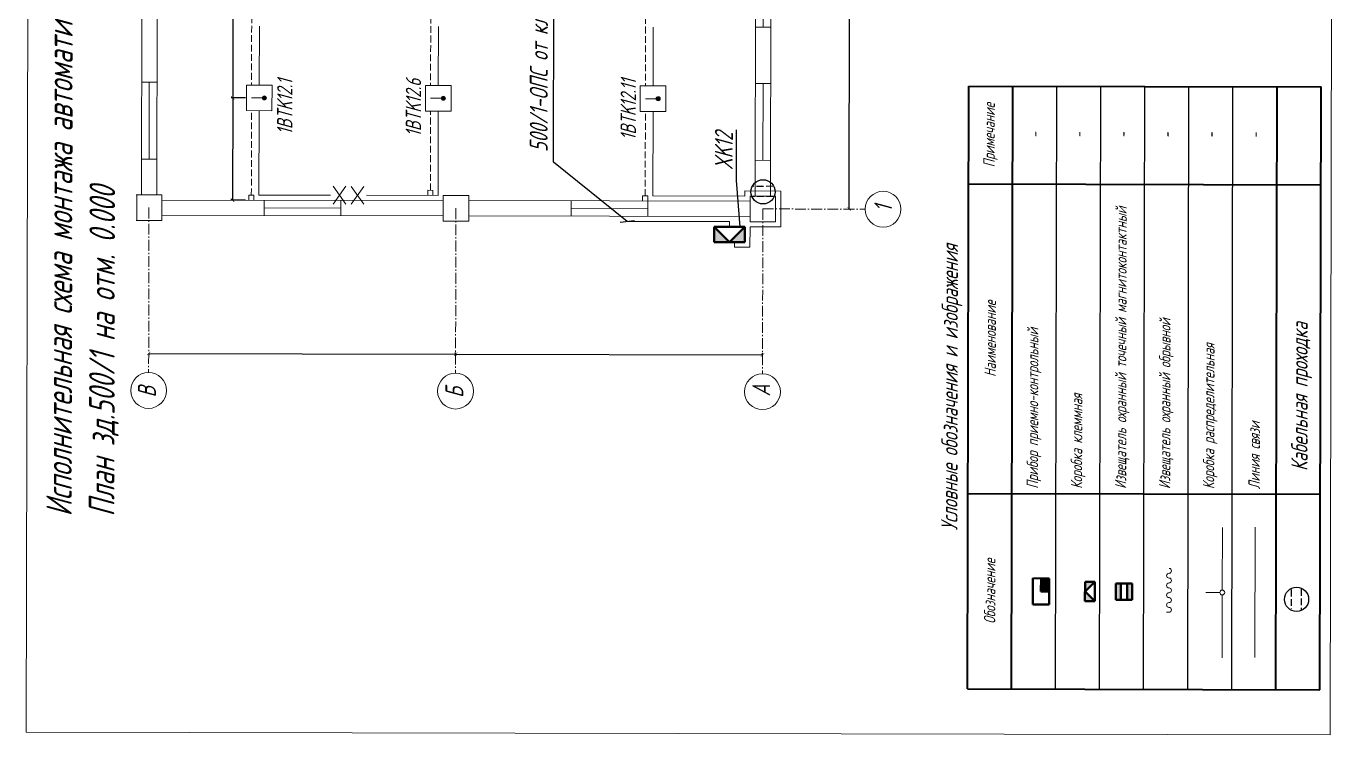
# Model space of a CAD drawing. Header units: millimetres. Extents: x 11147 to 17246, y -744 to 6547.
# Drawn here: x 16275 to 17246, y 5171 to 5697 of the extents above; entities that cross this region are included whole.
import ezdxf
from ezdxf import colors
from ezdxf.entities.mleader import LeaderData, LeaderLine
from ezdxf.math import Vec2, Vec3

# ---------------------------------------------------------------- set-up
doc = ezdxf.new("R2010")
doc.units = ezdxf.units.MM
doc.linetypes.add('gost5', pattern=[7, 5, -2, 0])
doc.linetypes.add('gost6', pattern=[12, 8, -1.5, 1, -1.5])
doc.layers.get('Defpoints').update_dxf_attribs({"color": 33})
for name, color, linetype, lineweight in [('датчик', 10, 'Continuous', 50), ('Датчики (Вновь)', 2, 'Continuous', 50), ('КаБель силовой (Вновь)', 1, 'Continuous', 60), ('Линия выноска', 137, 'Continuous', 20), ('Линия связи (Вновь)', 3, 'Continuous', 60), ('Осевая', 4, 'gost6', 25), ('ППК и др. приБоры', 171, 'Continuous', 50), ('Размерная', 4, 'Continuous', 25), ('Рамка толстая', 7, 'Continuous', 60), ('Рамка тонкая', 5, 'Continuous', 25), ('Связь', 84, 'Continuous', 50), ('Строительный', 251, 'Continuous', 13), ('ТаБлица', 253, 'Continuous', 25), ('текст', 7, 'Continuous', 25), ('Щиты пульты (Вновь)', 5, 'Continuous', 50), ('Элемент эл. схем', 7, 'Continuous', 35)]:
    doc.layers.add(name, color=color, linetype=linetype, lineweight=lineweight)
doc.styles.add('Simplex', font='simplex.shx', dxfattribs={"width": 0.7, "oblique": 15})
doc.styles.get("Standard").update_dxf_attribs({"font": 'arial.ttf'})
doc.dimstyles.new('ISO-25', dxfattribs={"dimtxt": 2.5, "dimasz": 2.5, "dimexe": 1.25, "dimexo": 0.625, "dimtad": 1, "dimtxsty": 'Standard', "dimcen": 2.5, "dimadec": 0, "dimazin": 0, "dimtfac": 1, "dimtmove": 0, "dimatfit": 3, "dimfxl": 1, "dimarcsym": 0})

# ---------------------------------------------------------------- blocks, each defined once
blk = doc.blocks.new('_ArchTick')
at = {"color": 0, "linetype": 'ByBlock', "const_width": 0.15}
blk.add_lwpolyline([(-0.5, -0.5), (0.5, 0.5)], dxfattribs=at)
blk = doc.blocks.new('*D100')
at = {"layer": 'Defpoints', "color": 0, "lineweight": 80, "transparency": 16777216}
for p in [(16886.83, 5789), (16886.83, 5789), (16886.35, 5561)]:
    blk.add_point(p, dxfattribs=at)
at = {"layer": 'Размерная', "color": 0, "lineweight": -2, "transparency": 16777216}
for p, q in [((16886.2, 5789), (16885.58, 5789)), ((16886.35, 5561), (16886.83, 5789)), ((16886.98, 5561), (16887.6, 5561))]:
    blk.add_line(p, q, dxfattribs=at)
at = {"layer": 'Размерная', "color": 0, "lineweight": -2, "transparency": 16777216, "xscale": 2.5, "yscale": 2.5, "zscale": 2.5}
for p, rotation in [((16886.83, 5789), 89.88075628171742), ((16886.35, 5561), 269.8807562817174)]:
    blk.add_blockref('_ArchTick', p, dxfattribs=dict(at, rotation=rotation))
blk = doc.blocks.new('*D103')
at = {"layer": 'Defpoints', "color": 0, "lineweight": 80, "transparency": 16777216}
for p in [(16594.01, 5453.21), (16822.01, 5452.74), (16822.01, 5452.74)]:
    blk.add_point(p, dxfattribs=at)
at = {"layer": 'Размерная', "color": 0, "lineweight": -2, "transparency": 16777216}
for p, q in [((16594.01, 5452.59), (16594, 5451.96)), ((16594.01, 5453.21), (16822.01, 5452.74)), ((16822.01, 5453.36), (16822.01, 5453.99))]:
    blk.add_line(p, q, dxfattribs=at)
at = {"layer": 'Размерная', "color": 0, "lineweight": -2, "transparency": 16777216, "xscale": 2.5, "yscale": 2.5, "zscale": 2.5}
for p, rotation in [((16594.01, 5453.21), 179.8807562817177), ((16822.01, 5452.74), 359.8807562817177)]:
    blk.add_blockref('_ArchTick', p, dxfattribs=dict(at, rotation=rotation))
blk = doc.blocks.new('*D104')
at = {"layer": 'Defpoints', "color": 0, "lineweight": 80, "transparency": 16777216}
for p in [(16366.01, 5453.69), (16594.01, 5453.21), (16594.01, 5453.21)]:
    blk.add_point(p, dxfattribs=at)
at = {"layer": 'Размерная', "color": 0, "lineweight": -2, "transparency": 16777216}
for p, q in [((16366.01, 5453.06), (16366, 5452.44)), ((16366.01, 5453.69), (16594.01, 5453.21)), ((16594.01, 5453.84), (16594.01, 5454.46))]:
    blk.add_line(p, q, dxfattribs=at)
at = {"layer": 'Размерная', "color": 0, "lineweight": -2, "transparency": 16777216, "xscale": 2.5, "yscale": 2.5, "zscale": 2.5}
for p, rotation in [((16366.01, 5453.69), 179.8807562817177), ((16594.01, 5453.21), 359.8807562817177)]:
    blk.add_blockref('_ArchTick', p, dxfattribs=dict(at, rotation=rotation))
blk = doc.blocks.new('*D98')
at = {"layer": 'Defpoints', "color": 0, "lineweight": 80, "transparency": 16777216}
for p in [(16438.88, 5776.63), (16428.42, 5643.65), (16438.6, 5643.63)]:
    blk.add_point(p, dxfattribs=at)
at = {"layer": 'Размерная', "color": 0, "lineweight": -2, "transparency": 16777216}
for p, q in [((16438.25, 5776.63), (16427.45, 5776.65)), ((16428.7, 5776.65), (16428.42, 5643.65)), ((16437.98, 5643.63), (16427.17, 5643.65))]:
    blk.add_line(p, q, dxfattribs=at)
at = {"layer": 'Размерная', "color": 0, "lineweight": -2, "transparency": 16777216, "xscale": 2.5, "yscale": 2.5, "zscale": 2.5}
for p, rotation in [((16428.7, 5776.65), 89.88075628171742), ((16428.42, 5643.65), 269.8807562817174)]:
    blk.add_blockref('_ArchTick', p, dxfattribs=dict(at, rotation=rotation))
blk = doc.blocks.new('*D99')
at = {"layer": 'Defpoints', "color": 0, "lineweight": 80, "transparency": 16777216}
for p in [(16438.6, 5643.63), (16428.27, 5567.65), (16438.44, 5567.63)]:
    blk.add_point(p, dxfattribs=at)
at = {"layer": 'Размерная', "color": 0, "lineweight": -2, "transparency": 16777216}
for p, q in [((16437.98, 5643.63), (16427.17, 5643.65)), ((16428.42, 5643.65), (16428.27, 5567.65)), ((16437.82, 5567.63), (16427.02, 5567.65))]:
    blk.add_line(p, q, dxfattribs=at)
at = {"layer": 'Размерная', "color": 0, "lineweight": -2, "transparency": 16777216, "xscale": 2.5, "yscale": 2.5, "zscale": 2.5}
for p, rotation in [((16428.42, 5643.65), 89.88075628171742), ((16428.27, 5567.65), 269.8807562817174)]:
    blk.add_blockref('_ArchTick', p, dxfattribs=dict(at, rotation=rotation))
blk = doc.blocks.new('A$C4BB167BF')
at = {"layer": 'Щиты пульты (Вновь)', "true_color": 0xc7c8ca}
h = blk.add_hatch(color=9, dxfattribs=at)
h.paths.add_polyline_path([(0, 3), (0, 0), (3, 3)])
h.paths.add_polyline_path([(6, 3), (3, 3), (6, 0)])
at = {"layer": 'Щиты пульты (Вновь)', "color": 252, "true_color": 0x939598}
for p, q in [((0, 3), (0, 0)), ((6, 3), (0, 3)), ((0, 0), (3, 3)), ((3, 3), (6, 0)), ((6, 0), (6, 3)), ((0, 0), (6, 0))]:
    blk.add_line(p, q, dxfattribs=at)
blk = doc.blocks.new('_Oblique')
at = {"color": 0, "linetype": 'ByBlock', "lineweight": -2}
blk.add_line((-0.5, -0.5), (0.5, 0.5), dxfattribs=at)
blk = doc.blocks.new('_None')
blk = doc.blocks.new('A$C48594EF7')
at = {"layer": 'Щиты пульты (Вновь)'}
h = blk.add_hatch(color=256, dxfattribs=at)
h.paths.add_polyline_path([(0, 3), (0, 0), (3, 3)])
h.paths.add_polyline_path([(6, 3), (3, 3), (6, 0)])
for p, q in [((0, 3), (0, 0)), ((6, 3), (0, 3)), ((0, 0), (3, 3)), ((3, 3), (6, 0)), ((6, 0), (6, 3)), ((0, 0), (6, 0))]:
    blk.add_line(p, q, dxfattribs=at)
blk = doc.blocks.new('*T161')
at = {"layer": 'ТаБлица', "color": 0, "linetype": 'ByBlock', "lineweight": 40, "transparency": 16777216}
for p, q in [((0, 0), (0.93, 447.7)), ((0.93, 447.7), (262.65, 447.15)), ((32.71, -0.07), (33.65, 447.63)), ((229, -0.48), (229.94, 447.22)), ((261.72, -0.54), (262.65, 447.15)), ((0.78, 375.1), (262.5, 374.55)), ((0.3, 145.2), (262.02, 144.65)), ((0, 0), (261.72, -0.54))]:
    blk.add_line(p, q, dxfattribs=at)
at = {"layer": 'ТаБлица', "color": 5, "linetype": 'ByBlock', "lineweight": 25, "transparency": 16777216}
for p, q in [((65.43, -0.14), (66.36, 447.56)), ((98.14, -0.2), (99.08, 447.49)), ((130.86, -0.27), (131.79, 447.43)), ((163.57, -0.34), (164.51, 447.36)), ((196.29, -0.41), (197.22, 447.29))]:
    blk.add_line(p, q, dxfattribs=at)
at = {"layer": 'ТаБлица', "color": 2, "lineweight": 20, "transparency": 16777216, "char_height": 8.47, "rotation": 89.88076, "style": 'Simplex'}
for s, insert, width, attachment_point in [('{\\C256;\\c0;Примечание}', (17.21, 411.37), 72.6, 5), ('-', (49.93, 411.3), 65.34, 5), ('-', (82.64, 411.23), 65.34, 5), ('-', (115.36, 411.16), 65.34, 5), ('-', (148.07, 411.09), 65.34, 5), ('-', (180.79, 411.02), 65.34, 5), ('-', (213.5, 410.96), 65.34, 5), ('{\\C256;\\c0;Извещатель охранный точечный магнитоконтактный }', (114.81, 148.59), 222.64, 4), ('{\\C256;\\c0;Наименование}', (16.9, 260.12), 229.9, 5), ('{\\C256;\\c0;Извещатель охранный обрывной}', (147.53, 148.52), 222.64, 4), ('{\\C256;\\c0;Прибор приемно-контрольный}', (49.38, 148.73), 222.64, 4), ('{\\C256;\\c0;Коробка распределительная}', (180.24, 148.46), 222.64, 4), ('{\\C256;\\c0;Коробка клеммная}', (82.1, 148.66), 222.64, 4), ('{\\C256;\\c0;Линия связи}', (212.96, 148.39), 222.64, 4), ('{\\C256;\\c0;Обозначение}', (16.51, 72.57), 145.2, 5)]:
    blk.add_mtext(s, dxfattribs=dict(at, insert=insert, width=width, attachment_point=attachment_point))
blk = doc.blocks.new('A$C3F1D3E92')
at = {"layer": 'Датчики (Вновь)', "true_color": 0x000000}
h = blk.add_hatch(color=18, dxfattribs=at)
h.paths.add_polyline_path([(5, 3.5), (5, 5), (0, 5), (0, 3.5)])
h.paths.add_polyline_path([(0, 1.5), (0, 0), (5, 0), (5, 1.5)])
at = {"layer": 'Датчики (Вновь)', "color": 18, "true_color": 0x000000}
for p, q in [((0, 5), (0, 0)), ((5, 5), (0, 5)), ((5, 0), (5, 5)), ((0, 3.5), (5, 3.5)), ((0, 1.5), (5, 1.5)), ((0, 0), (5, 0))]:
    blk.add_line(p, q, dxfattribs=at)
blk = doc.blocks.new('A$C3B4B2642')
at = {"layer": 'ППК и др. приБоры'}
blk.add_hatch(color=256, dxfattribs=at).paths.add_polyline_path([(4, 2.5), (4, 0), (8, 0), (8, 2.5)])
for p, q in [((0, 5), (0, 0)), ((8, 5), (0, 5)), ((8, 0), (8, 5)), ((4, 0), (4, 2.5)), ((4, 2.5), (8, 2.5)), ((0, 0), (8, 0))]:
    blk.add_line(p, q, dxfattribs=at)

msp = doc.modelspace()

# ---------------------------------------------------------------- hatches: boundary and pattern name
at = {"layer": 'датчик', "lineweight": 20}
for color, points in [(1, [(16451.9056, 5645.12255, 1), (16451.89928, 5642.08256, 1)]), (256, [(16584.90531, 5644.84576, 1), (16584.89899, 5641.80576, 1)]), (256, [(16744.50497, 5644.5136, 1), (16744.49864, 5641.4736, 1)])]:
    msp.add_hatch(color=color, dxfattribs=at).paths.add_polyline_path(points)

# ---------------------------------------------------------------- linework, layer by layer
at = {"color": 1, "linetype": 'gost5', "lineweight": 30}
for p, q in [((16829.59851, 5577.9246), (16815.39647, 5577.8297)), ((16829.95641, 5570.33242), (16814.50916, 5570.48903)), ((17214.60921, 5278.38658), (17214.70411, 5264.18454)), ((17222.2014, 5278.74448), (17222.04479, 5263.29722))]:
    msp.add_line(p, q, dxfattribs=at)
at = {"color": 5, "lineweight": 30}
for centre in [(16822.36452, 5573.83282), (17218.70099, 5271.15259)]:
    msp.add_circle(centre, 8.97299, dxfattribs=at)
at = {"layer": 'датчик', "color": 1, "lineweight": 20}
for p, q in [((16438.5827, 5634.13026), (16438.62224, 5653.13022)), ((16438.62224, 5653.13022), (16457.6222, 5653.09067)), ((16457.6222, 5653.09067), (16457.58265, 5634.09072)), ((16457.58265, 5634.09072), (16438.5827, 5634.13026)), ((16442.40246, 5643.62233), (16450.95244, 5643.60453))]:
    msp.add_line(p, q, dxfattribs=at)
at = {"layer": 'датчик', "lineweight": 20}
for p, q in [((16571.58241, 5633.85346), (16571.62195, 5652.85342)), ((16571.62195, 5652.85342), (16590.62191, 5652.81388)), ((16590.62191, 5652.81388), (16590.58237, 5633.81392)), ((16731.18206, 5633.5213), (16731.2216, 5652.52126)), ((16731.2216, 5652.52126), (16750.22156, 5652.48172)), ((16750.22156, 5652.48172), (16750.18202, 5633.48176)), ((16575.40217, 5643.34553), (16583.95215, 5643.32774)), ((16735.00183, 5643.01337), (16743.55181, 5642.99558)), ((16590.58237, 5633.81392), (16571.58241, 5633.85346)), ((16750.18202, 5633.48176), (16731.18206, 5633.5213))]:
    msp.add_line(p, q, dxfattribs=at)
at = {"layer": 'датчик', "color": 1, "lineweight": 20}
msp.add_circle((16451.90244, 5643.60256), 1.52, dxfattribs=at)
at = {"layer": 'датчик', "lineweight": 20}
for centre in [(16584.90215, 5643.32576), (16744.5018, 5642.9936)]:
    msp.add_circle(centre, 1.52, dxfattribs=at)
at = {"layer": 'КаБель силовой (Вновь)', "lineweight": 20}
msp.add_line((17123.92189, 5261.5174), (17122.10689, 5261.52118), dxfattribs=at)
for centre, start, end in [((17123.9861, 5292.37233), 269.88075628, 89.88075628), ((17123.97855, 5288.74234), 89.88075628, 269.88075628), ((17123.97099, 5285.11235), 269.88075628, 89.88075628), ((17123.94833, 5274.22237), 89.88075628, 269.88075628), ((17123.96344, 5281.48236), 89.88075628, 269.88075628), ((17123.95588, 5277.85236), 269.88075628, 89.88075628), ((17123.93322, 5266.96239), 89.88075628, 269.88075628), ((17123.92567, 5263.3324), 269.88075628, 89.88075628), ((17123.94077, 5270.59238), 269.88075628, 89.88075628)]:
    msp.add_arc(centre, 1.815, start, end, dxfattribs=at)
at = {"layer": 'Линия связи (Вновь)', "lineweight": 20}
for p, q in [((16448.21317, 5696.81035), (16448.12222, 5653.11045)), ((16581.21288, 5696.53355), (16581.12193, 5652.83365)), ((16740.81253, 5696.20139), (16740.72158, 5652.50149)), ((16447.95218, 5571.41062), (16448.08268, 5634.11049)), ((16581.08239, 5633.83369), (16580.9519, 5571.13382)), ((16740.68204, 5633.50153), (16740.55155, 5570.80166)), ((16503.03823, 5564.64596), (16512.56588, 5577.92616)), ((16503.06591, 5577.94593), (16512.5382, 5564.62619)), ((16516.3382, 5564.61828), (16525.86586, 5577.89848)), ((16516.36588, 5577.91825), (16525.83818, 5564.59851)), ((16501.15207, 5571.2999), (16447.95218, 5571.41062)), ((16527.75201, 5571.24454), (16580.9519, 5571.13382)), ((16808.9514, 5570.65931), (16740.55155, 5570.80166)), ((16808.95931, 5574.4593), (16808.9514, 5570.65931)), ((16835.55925, 5574.40394), (16808.95931, 5574.4593)), ((16835.50389, 5547.804), (16835.55925, 5574.40394)), ((16797.51188, 5551.68308), (16721.51205, 5551.84125)), ((16797.50398, 5547.88309), (16797.51188, 5551.68308)), ((16812.67231, 5532.65148), (16812.70394, 5547.85145)), ((16812.70394, 5547.85145), (16835.50389, 5547.804)), ((16801.28024, 5536.4752), (16801.27233, 5532.67521)), ((16801.27233, 5532.67521), (16812.67231, 5532.65148)), ((17163.50492, 5278.02674), (17163.60187, 5324.61164)), ((17187.70227, 5228.05424), (17187.90373, 5324.85403)), ((17161.68614, 5276.21552), (17151.40116, 5276.23693)), ((17163.40041, 5227.81185), (17163.49736, 5274.39675))]:
    msp.add_line(p, q, dxfattribs=at)
at = {"layer": 'Осевая', "lineweight": 20}
for p, q in [((16366.23259, 5562.08068), (16365.97769, 5439.60142)), ((16594.2321, 5561.60616), (16593.97719, 5439.12691)), ((16822.2316, 5561.13165), (16821.9767, 5438.6524)), ((16822.2316, 5561.13165), (16898.23144, 5560.97348))]:
    msp.add_line(p, q, dxfattribs=at)
at = {"layer": 'Рамка толстая', "color": 18, "lineweight": 20, "true_color": 0x000000}
for p, q in [((16274.98901, 5172.53216), (16277.7635, 6505.65427)), ((17243.61191, 5170.51626), (17246.3864, 6503.63837)), ((17243.61191, 5170.51626), (16274.98901, 5172.53216))]:
    msp.add_line(p, q, dxfattribs=at)
at = {"layer": 'Рамка тонкая', "lineweight": 20}
for centre in [(16911.53141, 5560.9458), (16365.95001, 5426.30145), (16593.94951, 5425.82694), (16821.94902, 5425.35243)]:
    msp.add_circle(centre, 13.3, dxfattribs=at)
at = {"layer": 'Связь', "lineweight": 20}
msp.add_circle((17163.50114, 5276.21174), 1.815, dxfattribs=at)
at = {"layer": 'Строительный', "lineweight": 20}
for p, q in [((16360.55237, 5571.59252), (16360.98734, 5780.59207)), ((16371.95235, 5571.56879), (16372.38732, 5780.56834)), ((16816.55139, 5570.64349), (16816.98636, 5779.64304)), ((16827.95136, 5570.61977), (16828.38633, 5779.61932)), ((16822.51236, 5696.03136), (16822.63098, 5753.03124)), ((16828.21234, 5696.0195), (16816.81237, 5696.04322)), ((16360.72636, 5655.19234), (16372.12634, 5655.16861)), ((16366.30772, 5598.1806), (16366.42635, 5655.18047)), ((16816.72537, 5654.24331), (16828.12535, 5654.21959)), ((16822.30673, 5597.23157), (16822.42536, 5654.23145)), ((16372.00771, 5598.16874), (16360.60773, 5598.19246)), ((16828.00672, 5597.21971), (16816.60675, 5597.24344)), ((16375.75234, 5571.56088), (16356.75238, 5571.60043)), ((16357.15417, 5571.49707), (16357.11462, 5552.49711)), ((16375.7128, 5552.56093), (16375.75234, 5571.56088)), ((16375.74443, 5567.76089), (16584.74398, 5567.32592)), ((16451.72054, 5556.20275), (16451.74427, 5567.60272)), ((16508.74414, 5567.48409), (16508.72042, 5556.08412)), ((16584.75189, 5571.12591), (16584.71235, 5552.12596)), ((16603.75185, 5571.08637), (16584.75189, 5571.12591)), ((16603.7123, 5552.08641), (16603.75185, 5571.08637)), ((16603.74394, 5567.28638), (16812.74349, 5566.85141)), ((16679.72005, 5555.72823), (16679.74377, 5567.12821)), ((16736.74365, 5567.00958), (16736.71992, 5555.60961)), ((16812.75139, 5570.6514), (16812.71185, 5551.65144)), ((16831.75135, 5570.61186), (16812.75139, 5570.6514)), ((16831.71181, 5551.6119), (16831.75135, 5570.61186)), ((16451.7324, 5561.90273), (16508.73228, 5561.78411)), ((16679.73191, 5561.42822), (16736.73179, 5561.30959)), ((16356.71284, 5552.60047), (16375.7128, 5552.56093)), ((16375.72071, 5556.36092), (16584.72025, 5555.92595)), ((16584.71235, 5552.12596), (16603.7123, 5552.08641)), ((16603.72021, 5555.88641), (16812.71976, 5555.45144)), ((16812.71185, 5551.65144), (16831.71181, 5551.6119))]:
    msp.add_line(p, q, dxfattribs=at)
at = {"layer": 'Элемент эл. схем', "linetype": 'gost5', "lineweight": 20}
for p, q in [((16442.65949, 5767.12206), (16442.42223, 5653.12231)), ((16575.6592, 5766.84526), (16575.42194, 5652.84551)), ((16735.25885, 5766.5131), (16735.0216, 5652.51335)), ((16442.2522, 5571.42249), (16442.38269, 5634.12235)), ((16575.25982, 5574.94568), (16575.3824, 5633.84555)), ((16734.85156, 5570.81353), (16734.98205, 5633.51339)), ((16440.34429, 5567.62645), (16440.3522, 5571.42644)), ((16440.3522, 5571.42644), (16444.15219, 5571.41853)), ((16444.15219, 5571.41853), (16444.14428, 5567.61854)), ((16573.35191, 5571.14964), (16573.35982, 5574.94963)), ((16573.35982, 5574.94963), (16577.15981, 5574.94172)), ((16577.15981, 5574.94172), (16577.1519, 5571.14173)), ((16732.94366, 5567.01749), (16732.95157, 5570.81748)), ((16732.95157, 5570.81748), (16736.75156, 5570.80957)), ((16736.75156, 5570.80957), (16736.74365, 5567.00958))]:
    msp.add_line(p, q, dxfattribs=at)

# ---------------------------------------------------------------- block references
msp.add_blockref('*T161', (16974.23708, 5204.59135))
at = {"lineweight": 20}
for name, p, xscale, yscale, zscale, rotation in [('A$C4BB167BF', (16808.90378, 5547.85925), 3.8, 3.8, 3.8, 179.8807562816986), ('A$C3B4B2642', (17034.86787, 5267.38502), 2.42, 2.42, 2.42, 89.88075628169861), ('A$C3F1D3E92', (17096.57251, 5270.88673), 2.42, 2.42, 2.42, 89.88075628169861)]:
    msp.add_blockref(name, p, dxfattribs=dict(at, xscale=xscale, yscale=yscale, zscale=zscale, rotation=rotation))
at = {"layer": 'ТаБлица', "color": 2, "lineweight": 20, "xscale": 2.42, "yscale": 2.42, "zscale": 2.42, "rotation": 89.88075628169861}
msp.add_blockref('A$C48594EF7', (17068.78353, 5269.75072), dxfattribs=at)

# ---------------------------------------------------------------- texts
at = {"layer": 'ТаБлица', "color": 2, "lineweight": 20, "char_height": 12.1, "width": 447.4224887, "attachment_point": 5, "rotation": 89.88075628, "style": 'Simplex'}
for s, insert in [('{\\C256;\\c0;Условные обозначения и изображения}', (16962.60327, 5428.60481)), ('{\\C256;\\c0;Кабельная проходка}', (17222.51632, 5421.68232))]:
    msp.add_mtext(s, dxfattribs=dict(at, insert=insert))
at = {"layer": 'текст', "lineweight": 20, "style": 'Simplex', "oblique": 15, "width": 0.7}
for s, p in [('1BTK12.1', (16472.74953, 5616.28562)), ('1BTK12.6', (16568.33233, 5614.78957)), ('1BTK12.11', (16727.9273, 5612.20787))]:
    msp.add_text(s, height=11.4, rotation=89.88075628, dxfattribs=at).set_placement(p)
at = {"layer": 'текст', "lineweight": 20, "ltscale": 100, "insert": (16289.88063, 5332.75593), "char_height": 19, "width": 1219.3656353, "attachment_point": 1, "rotation": 89.88075628, "style": 'Simplex'}
msp.add_mtext('Исполнительная схема монтажа автоматической пожарной сигнализации\\PПлан зд.500/1 на отм. 0.000', dxfattribs=at)
at = {"layer": 'текст', "lineweight": 20, "char_height": 13.3, "attachment_point": 1, "rotation": 89.88075628, "style": 'Simplex'}
for s, insert in [('\\pi1.266;1', (16905.07305, 5557.62132)), ('\\pi-1.4979;В', (16358.03978, 5422.67747)), ('\\pi-1.1723;Б', (16586.37649, 5422.01579)), ('\\pi-0.72043;А', (16814.38737, 5422.58228))]:
    msp.add_mtext_dynamic_manual_height_columns(s, width=6.0958109, gutter_width=12.5, heights=[0], dxfattribs=dict(at, insert=insert))

# ---------------------------------------------------------------- dimensions: what is measured, and where the dimension line sits
at = {"layer": 'Размерная', "lineweight": 20}
dim = msp.add_linear_dim(base=(16886.82936, 5788.9977), p1=(16886.35485, 5560.9982), p2=(16886.82936, 5788.9977), angle=89.88075628, text=' ', dimstyle='ISO-25', override={"dimlfac": 100, "dimtxsty": 'Simplex', "dimblk1": 'ArchTick', "dimblk2": 'ArchTick', "dimsah": 1}, dxfattribs=at)
dim.commit()
dim.dimension.update_dxf_attribs({"geometry": '*D100', "text_midpoint": (16886.67454, 5714.60946), "dimtype": 160})
for base, p1, p2, angle, picture, middle in [((16428.42375, 5643.65142), (16438.87927, 5776.62995), (16438.60247, 5643.63024), 89.88075628, '*D98', (16428.56215, 5710.15128)), ((16428.26558, 5567.65159), (16438.60247, 5643.63024), (16438.4443, 5567.6304), 89.88075628, '*D99', (16428.34466, 5605.6515)), ((16594.00651, 5453.21137), (16366.007, 5453.68588), (16594.00651, 5453.21137), 179.88075628, '*D104', (16480.00675, 5453.44863)), ((16822.00601, 5452.73686), (16594.00651, 5453.21137), (16822.00601, 5452.73686), 179.88075628, '*D103', (16708.00626, 5452.97411))]:
    dim = msp.add_linear_dim(base=base, p1=p1, p2=p2, angle=angle, text=' ', dimstyle='ISO-25', override={"dimlfac": 100, "dimtxsty": 'Simplex', "dimblk1": 'ArchTick', "dimblk2": 'ArchTick', "dimsah": 1}, dxfattribs=at)
    dim.commit()
    dim.dimension.update_dxf_attribs({"geometry": picture, "text_midpoint": middle})

# ---------------------------------------------------------------- leaders
at = {"layer": 'Линия выноска', "lineweight": 20}
ml = msp.add_multileader_mtext('Standard', dxfattribs=at)
ml.set_content('{\\C256;\\c0;500/1-ОПС от клеммной коробки КС-20/1}', color=2, style='Simplex')
ml.set_leader_properties()
ml.set_arrow_properties(name='OBLIQUE')
ml.build(insert=Vec2(0, 0))
ml.multileader.update_dxf_attribs({"text_left_attachment_type": 6, "text_right_attachment_type": 6, "dogleg_length": 0, "arrow_head_size": 7.6})
ctx = ml.context
ctx.base_point, ctx.char_height, ctx.arrow_head_size, ctx.landing_gap_size, ctx.plane_origin, ctx.plane_x_axis, ctx.plane_y_axis = Vec3(16666.78625, 5595.74632), 13.3, 7.6, 7.6, Vec3(17085.36538, 6094.36938), Vec3(0.002081194, 0.999997834), Vec3(-0.999997834, 0.002081194)
ctx.left_attachment, ctx.right_attachment = 6, 6
notes = []
notes.append((ctx, [(0, (1, 1, 0), (16666.78625, 5595.74632), (1, 0), 0, [(0, [(16721.51205, 5551.84125)], 0, [])])]))
ctx.mtext.insert, ctx.mtext.text_direction, ctx.mtext.rotation, ctx.mtext.flow_direction = Vec3(16649.06877, 5603.38321), Vec3(0.002081194, 0.999997834), 1.568715131, 5
ml = msp.add_multileader_mtext('Standard', dxfattribs=at)
ml.set_content('{\\C256;\\c0;XK12}', color=2, style='Simplex')
ml.set_leader_properties()
ml.set_arrow_properties(name='NONE')
ml.build(insert=Vec2(0, 0))
ml.multileader.update_dxf_attribs({"text_left_attachment_type": 6, "text_right_attachment_type": 6, "dogleg_length": 0, "arrow_head_size": 15.2})
ctx = ml.context
ctx.base_point, ctx.char_height, ctx.arrow_head_size, ctx.landing_gap_size, ctx.plane_origin, ctx.plane_x_axis, ctx.plane_y_axis = Vec3(16802.54245, 5582.34733), 13.3, 15.2, 7.6, Vec3(17016.91258, 6103.81703), Vec3(0.002081194, 0.999997834), Vec3(-0.999997834, 0.002081194)
ctx.left_attachment, ctx.right_attachment = 6, 6
notes.append((ctx, [(0, (1, 1, 0), (16802.54245, 5582.34733), (1, 0), 0, [(0, [(16805.41166, 5547.86663)], 0, [])])]))
ctx.mtext.insert, ctx.mtext.text_direction, ctx.mtext.rotation, ctx.mtext.flow_direction = Vec3(16786.5983, 5589.98053), Vec3(0.002081194, 0.999997834), 1.568715131, 5
for ctx, leaders in notes:
    for number, flags, end, landing, length, lines in leaders:
        leader = LeaderData()
        leader.index, (leader.has_last_leader_line, leader.has_dogleg_vector, leader.attachment_direction) = number, flags
        leader.last_leader_point, leader.dogleg_vector, leader.dogleg_length = Vec3(end), Vec3(landing), length
        for number, points, colour, breaks in lines:
            line = LeaderLine()
            line.index, line.vertices, line.color, line.breaks = number, Vec3.list(points), colors.encode_raw_color(colour), breaks
            leader.lines.append(line)
        ctx.leaders.append(leader)

doc.saveas('drawing.dxf')
